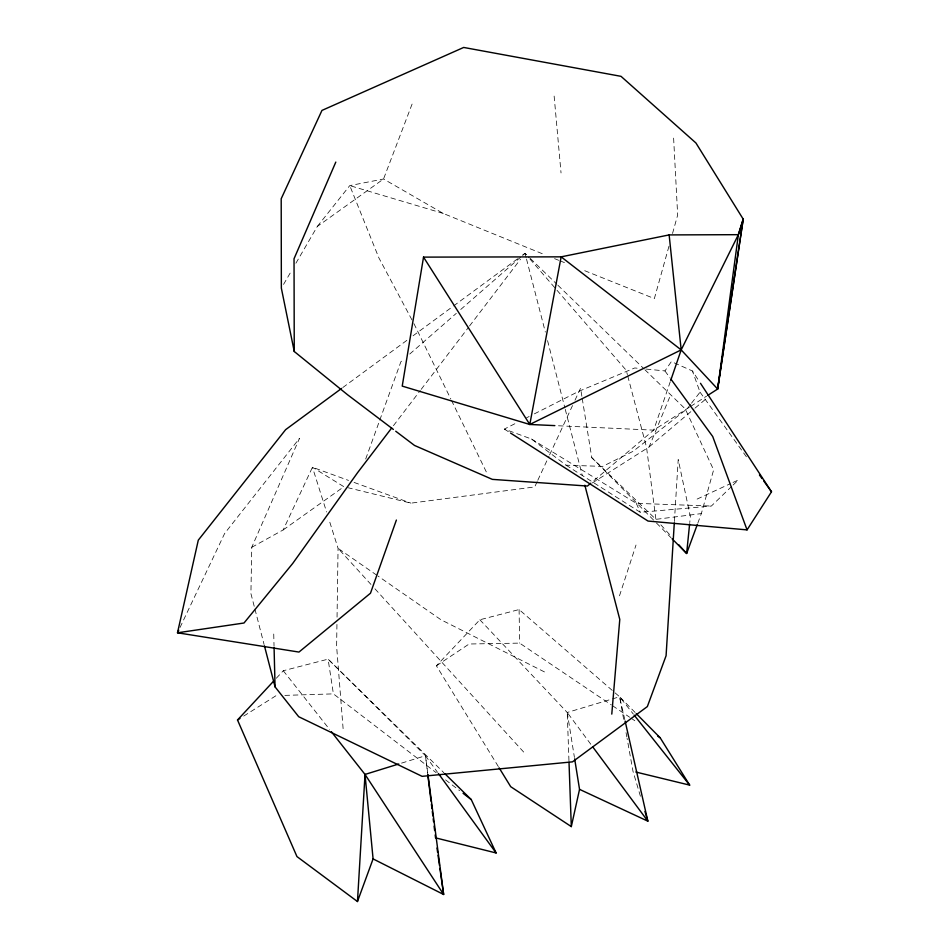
<?xml version="1.0" encoding="UTF-8"?>
<svg xmlns="http://www.w3.org/2000/svg" width="949" height="949" viewBox="0 0 949 949"><rect width="100%" height="100%" fill="white"/><g stroke="black" fill="none" stroke-linecap="round" stroke-linejoin="round"><path stroke-width="0.71" stroke-dasharray="4.75 3.56" d="M336.942 624.43L336.622 646.388L343.182 729.579M337.049 617.123L338.058 548.332L328.793 518.984M180.013 627.491L224.64 533.468L299.528 438.284L251.758 547.3L250.916 593.576L254.581 607.716M674.383 521.499L678.215 459.541L690.362 516.647L689.769 522.543M668.974 246.206L654.359 298.579L581.915 269.587M672.533 233.466L677.669 215.055L673.446 134.841M697.788 523.231L701.335 513.599L713.636 469.885L685.237 408.912L644.917 369.754M619.495 595.818L636.008 545.046M670.267 381.712L653.659 430.146L591.915 482.27M365.697 458.996L379.268 421.498M379.778 420.11L400.881 361.783L404.203 358.876M412.091 104.07L383.538 179.005L317.322 226.455L295.305 264.249M592.354 482.922L649.116 446.932L669.579 397.394M537.193 481.594L534.714 486.932L410.953 503.148L348.164 487.762M537.81 480.253L548.973 456.244M549.59 454.915L572.52 405.555M574.999 400.229L580.574 388.224L581.974 396.896M251.758 547.3L283.182 529.922L312.446 467.264L348.52 480.408M283.561 284.403L291.64 270.548M646.257 369.09L664.941 370.929L671.37 361.593L692.426 370.976L699.686 382.067M393.455 425.674L420.3 390.502M421.202 389.327L468.64 327.18M469.53 326.005L520.55 259.172M690.658 404.298L687.254 408.711L633.161 451.285L602.639 466.386L566.067 465.2L531.464 439.007L504.346 429.078L517.395 422.459M691.513 403.195L700.042 392.162L692.426 370.976M317.322 226.455L349.766 185.601L383.538 179.005L443.242 213.454L545.011 254.818M276.325 678.238L283.288 670.741L328.093 659.152L443.895 772.747M498.332 766.543L436.398 665.795L479.862 619.768L519.091 609.555L614.015 691.928M566.067 465.2L640.29 512.306L711.347 506.054L732.106 486.007M733.138 485.01L738.334 479.992L731.679 483.077M409.754 354.024L456.303 313.348M460.739 309.481L521.701 256.218M522.816 255.245L525.022 253.312L529.269 257.428M649.116 446.932L694.063 408.96M695.19 408.011L707.551 397.56M342.791 387.548L408.307 339.291M413.064 335.78L452.376 306.824M453.563 305.946L517.881 258.579M522.65 255.067L525.022 253.312L528.89 257.772M283.182 529.922L343.882 486.718L312.446 467.264L326.586 511.997M436.398 665.795L469.103 644.003L519.637 643.114L611.31 704.882M689.354 407.216L653.659 430.146L556.339 425.686M690.587 406.421L706.578 396.148M243.727 716.068L276.076 695.653L279.006 695.57M526.529 417.821L529.139 416.504M534.37 413.859L578.736 391.356L634.751 367.963L639.068 368.39M697.124 499.079L730.35 483.693M401.569 763.115L425.46 755.712L437.525 772.32M479.862 619.768L567.229 712.485L619.602 696.768L635.213 712.557M582.212 398.343L591.773 457.643L655.901 519.352L701.335 513.599M284.89 695.38L333.396 693.873L436.208 772.711M531.464 439.007L636.281 503.338L711.347 506.054M443.242 213.454L349.766 185.601L378.781 257.677L413.242 322.328M354.072 482.424L410.953 503.148M554.572 258.65L558.676 260.287M560.04 260.833L565.509 263.027M544.465 671.928L440.917 619.721L377.999 576.043M504.346 429.078L509.305 432.246M612.532 705.712L629.65 717.23M630.871 718.061L636.981 722.177M376.789 575.213L338.058 548.332L370.964 584.442M445.556 779.876L459.577 790.636M615.13 692.9L619.602 696.768L633.244 713.98M530.337 258.46L556.861 284.226M557.917 285.258L643.861 368.722M427.762 773.245L425.46 755.712L328.093 659.152L333.396 693.873M591.773 457.643L655.368 521.891M656.411 522.946L671.002 537.692M374.95 588.819L524.5 752.972M660.86 524.856L671.762 536.968M529.85 258.887L626.257 370.324L627.384 374.606M283.288 670.741L329.611 729.496M568.961 760.766L567.229 712.485L590.895 744.384M664.941 370.929L670.148 378.082M700.042 392.162L746.531 456.979M413.93 323.621L450.822 399.031M451.463 400.359L487.584 474.536M636.281 503.338L640.29 512.306M640.421 796.258L633.007 771.347L627.075 738.358M627.752 376.029L646.542 447.394L655.901 519.352M525.022 253.312L526.137 257.606M526.505 259.041L545.331 332.055M547.549 340.644L564.892 407.94M565.26 409.363L582.247 475.224M254.937 609.128L264.083 644.478M624.798 719.65L619.602 696.768L623.979 721.157M626.043 732.628L626.814 736.922M567.229 712.485L574.43 757.444M425.46 755.712L427.619 773.316M554.133 96.086L561.037 172.955M273.739 634.039L274.024 645.783M519.091 609.555L519.637 643.114"/><path stroke-width="1.42" d="M273.336 681.441L237.511 719.994L296.954 856.579L357.465 901.55L365.021 774.431L331.426 731.798M674.3 522.982L666.079 655.747L647.348 706.578L572.472 761.857L422.103 776.341L298.698 716.72L275.056 686.886L264.451 645.889M611.785 714.111L619.78 619.424L584.845 485.224M689.615 524.014L686.637 553.492L672.046 538.747M707.812 395.353L717.658 389.031L738.369 234.676L743.209 219.148L695.937 142.991L621.014 76.335L463.681 47.45L321.96 110.416L281.201 198.744L281.355 288.188L294.249 351.486L347.524 394.725L393.372 429.434M554.857 425.615L529.791 424.476L402.222 386.113L423.527 257.12L561.144 256.847L681.18 349.896L717.658 389.031L743.209 219.148L738.369 234.676L681.18 349.896L670.741 380.335M743.209 219.148L717.658 389.031M669.14 234.913L681.18 349.896L529.791 424.476L561.144 256.847L669.14 234.913L738.369 234.676M499.103 767.8L510.716 786.697L571.31 826.603L579.542 789.354L574.667 758.892M396.385 520.052L370.478 593.22L298.959 652.07L177.499 632.793L198.294 540.159L285.625 429.66L341.604 388.426M357.465 901.55L373.087 858.904L365.021 774.431L398.758 763.981M697.278 524.607L686.637 553.492L678.701 544.679M335.804 162.089L294.036 258.757L294.249 351.486M178.756 630.148L177.499 632.793L244 623.007L292.743 563.409L357.643 472.578L391.664 428.023M510.538 433.041L648.025 521.06L747.053 529.886L771.501 491.796L700.492 383.301M590.788 483.219L587.419 486.054L492.353 479.375L414.523 445.449L395.721 431.214M237.511 719.994L240.002 718.429M635.842 772.035L689.662 785.12L660.207 737.824L636.257 713.612M444.939 773.779L471.262 799.592L496.102 852.961L435.544 837.86L435.176 834.93M579.542 789.354L647.847 821.17L625.118 721.074M373.087 858.904L443.646 894.504L427.952 774.704M657.764 736.175L660.207 737.824M463.076 793.317L471.262 799.592M634.157 715.131L689.662 785.12M592.639 746.744L647.847 821.17L644.952 811.478M671.026 379.28L712.711 436.504L747.053 529.886M438.391 773.506L496.102 852.961M759.449 474.986L762.035 478.593M763.755 480.989L771.501 491.796M365.021 774.431L443.646 894.504L439.909 868.371M423.527 257.12L529.791 424.476M436.991 848.026L437.619 852.392M438.035 855.298L439.494 865.464M427.809 774.787L431.048 801.193M431.404 804.123L431.937 808.524M432.305 811.454L432.839 815.855M433.195 818.797L433.563 821.727M434.096 826.128L434.642 830.529M569.009 762.225L571.31 826.603M274.071 647.254L275.056 686.886"/></g></svg>
